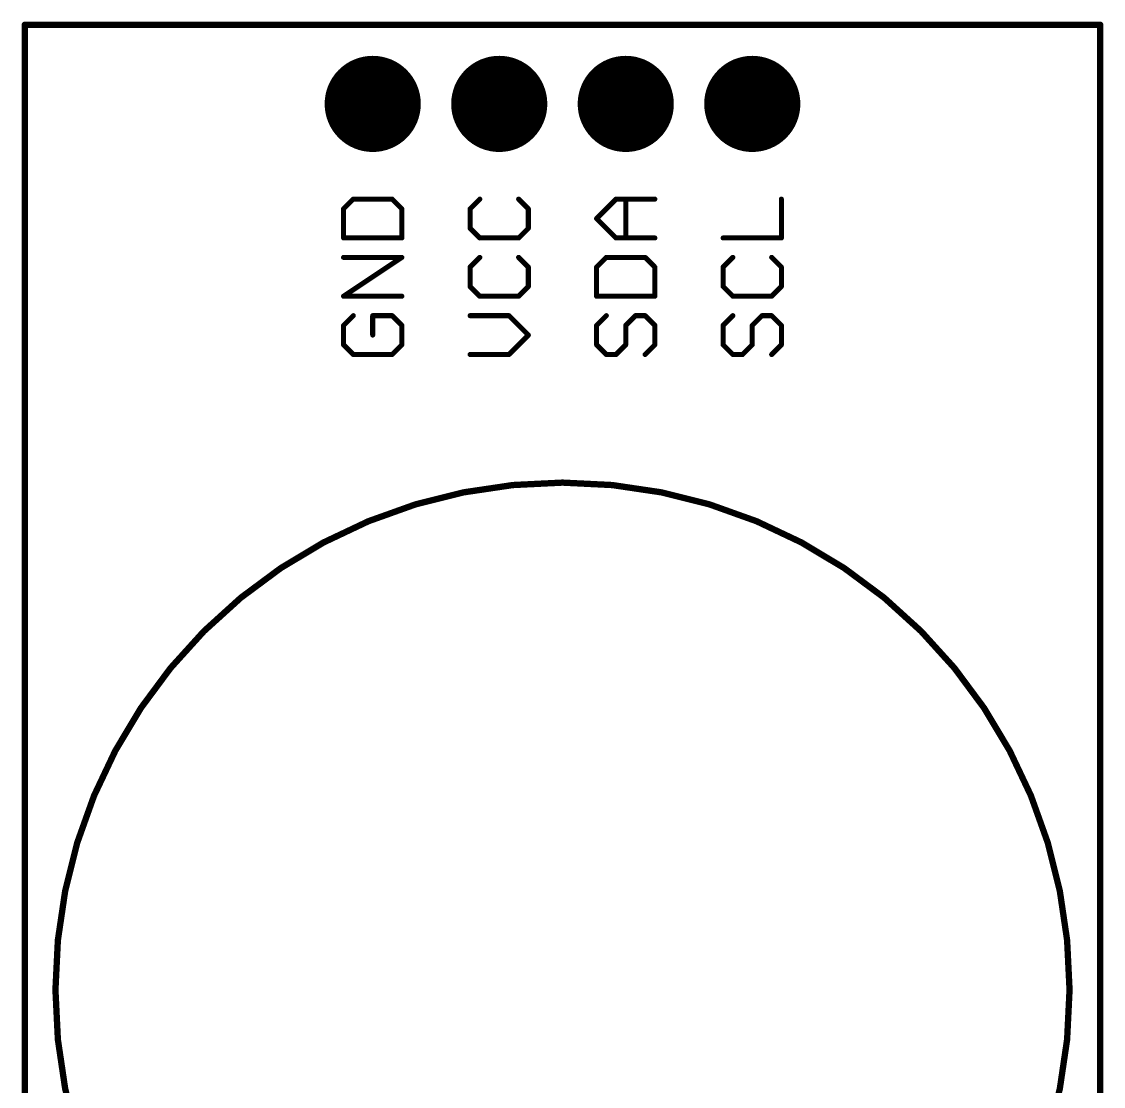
# Model space of a CAD drawing. Extents: x 1 to 130, y -4 to 46.
# Drawn here: x 71.06 to 92.77, y 22.51 to 43.88 of the extents above; entities that cross this region are included whole.
import ezdxf

# ---------------------------------------------------------------- set-up
doc = ezdxf.new("R2010")
doc.units = 0
doc.header["$MEASUREMENT"] = 0
doc.layers.get('0').update_dxf_attribs({"linetype": 'CONTINUOUS'})
for name, color, linetype in [('17', 94, 'CONTINUOUS'), ('21', 250, 'CONTINUOUS'), ('23', 178, 'CONTINUOUS'), ('25', 250, 'CONTINUOUS')]:
    doc.layers.add(name, color=color, linetype=linetype)

# ---------------------------------------------------------------- blocks, each defined once
blk = doc.blocks.new('ROUNDP')
at = {"const_width": 0.5}
blk.add_lwpolyline([(0, -0.25, 1), (0, 0.25, 1), (0, -0.25)], format="xyb", dxfattribs=at)

msp = doc.modelspace()

# ---------------------------------------------------------------- linework, layer by layer
at = {"layer": '21'}
for points, const_width in [([(71.12, 43.8468, 1), (71.12, 43.7833)], 0.0635), ([(71.1518, 43.815, 1), (71.0883, 43.815)], 0.0635), ([(92.7418, 43.815, 1), (92.6783, 43.815)], 0.0635), ([(92.71, 43.7833, 1), (92.71, 43.8468)], 0.0635), ([(81.915, 14.2677, 1), (81.915, 34.6273, 1), (81.915, 14.2677)], 0.127)]:
    msp.add_lwpolyline(points, format="xyb", dxfattribs=dict(at, const_width=const_width))
at = {"layer": '21', "const_width": 0.127}
for points in [[(71.12, 43.815), (92.71, 43.815)], [(71.12, 5.3975), (71.12, 43.815)], [(92.71, 43.815), (92.71, 5.3975)]]:
    msp.add_lwpolyline(points, dxfattribs=at)
at = {"layer": '23'}
msp.add_point((71.12, 43.815), dxfattribs=at)
at = {"layer": '25', "const_width": 0.1016}
for points in [[(77.7147, 40.3167), (77.5198, 40.1218)], [(78.4943, 40.3167), (77.7147, 40.3167)], [(78.6892, 40.1218), (78.4943, 40.3167)], [(80.2547, 40.3167), (80.0598, 40.1218)], [(81.2292, 40.1218), (81.0343, 40.3167)], [(82.5998, 39.9269), (82.9896, 40.3167)], [(82.9896, 40.3167), (83.7692, 40.3167)], [(83.1845, 39.5371), (83.1845, 40.3167)], [(86.3092, 39.5371), (86.3092, 40.3167)], [(77.5198, 40.1218), (77.5198, 39.5371)], [(78.6892, 39.5371), (78.6892, 40.1218)], [(80.0598, 40.1218), (80.0598, 39.732)], [(81.2292, 39.732), (81.2292, 40.1218)], [(82.9896, 39.5371), (82.5998, 39.9269)], [(80.0598, 39.732), (80.2547, 39.5371)], [(81.0343, 39.5371), (81.2292, 39.732)], [(77.5198, 39.5371), (78.6892, 39.5371)], [(80.2547, 39.5371), (81.0343, 39.5371)], [(83.7692, 39.5371), (82.9896, 39.5371)], [(85.1398, 39.5371), (86.3092, 39.5371)], [(77.5198, 38.3677), (78.6892, 39.1473)], [(78.6892, 39.1473), (77.5198, 39.1473)], [(80.2547, 39.1473), (80.0598, 38.9524)], [(81.2292, 38.9524), (81.0343, 39.1473)], [(82.7947, 39.1473), (82.5998, 38.9524)], [(83.5743, 39.1473), (82.7947, 39.1473)], [(83.7692, 38.9524), (83.5743, 39.1473)], [(85.3347, 39.1473), (85.1398, 38.9524)], [(86.3092, 38.9524), (86.1143, 39.1473)], [(80.0598, 38.9524), (80.0598, 38.5626)], [(81.2292, 38.5626), (81.2292, 38.9524)], [(82.5998, 38.9524), (82.5998, 38.3677)], [(83.7692, 38.3677), (83.7692, 38.9524)], [(85.1398, 38.9524), (85.1398, 38.5626)], [(86.3092, 38.5626), (86.3092, 38.9524)], [(80.0598, 38.5626), (80.2547, 38.3677)], [(81.0343, 38.3677), (81.2292, 38.5626)], [(85.1398, 38.5626), (85.3347, 38.3677)], [(86.1143, 38.3677), (86.3092, 38.5626)], [(78.6892, 38.3677), (77.5198, 38.3677)], [(80.2547, 38.3677), (81.0343, 38.3677)], [(82.5998, 38.3677), (83.7692, 38.3677)], [(85.3347, 38.3677), (86.1143, 38.3677)], [(77.7147, 37.9779), (77.5198, 37.783)], [(78.4943, 37.9779), (78.1045, 37.9779)], [(78.1045, 37.9779), (78.1045, 37.5881)], [(78.6892, 37.783), (78.4943, 37.9779)], [(80.8394, 37.9779), (80.0598, 37.9779)], [(81.2292, 37.5881), (80.8394, 37.9779)], [(82.7947, 37.9779), (82.5998, 37.783)], [(83.1845, 37.783), (83.3794, 37.9779)], [(83.3794, 37.9779), (83.5743, 37.9779)], [(83.5743, 37.9779), (83.7692, 37.783)], [(85.3347, 37.9779), (85.1398, 37.783)], [(85.7245, 37.783), (85.9194, 37.9779)], [(85.9194, 37.9779), (86.1143, 37.9779)], [(86.1143, 37.9779), (86.3092, 37.783)], [(77.5198, 37.783), (77.5198, 37.3932)], [(78.6892, 37.3932), (78.6892, 37.783)], [(82.5998, 37.783), (82.5998, 37.3932)], [(83.1845, 37.3932), (83.1845, 37.783)], [(83.7692, 37.783), (83.7692, 37.3932)], [(85.1398, 37.783), (85.1398, 37.3932)], [(85.7245, 37.3932), (85.7245, 37.783)], [(86.3092, 37.783), (86.3092, 37.3932)], [(80.8394, 37.1983), (81.2292, 37.5881)], [(77.5198, 37.3932), (77.7147, 37.1983)], [(78.4943, 37.1983), (78.6892, 37.3932)], [(82.5998, 37.3932), (82.7947, 37.1983)], [(82.9896, 37.1983), (83.1845, 37.3932)], [(83.7692, 37.3932), (83.5743, 37.1983)], [(85.1398, 37.3932), (85.3347, 37.1983)], [(85.5296, 37.1983), (85.7245, 37.3932)], [(86.3092, 37.3932), (86.1143, 37.1983)], [(77.7147, 37.1983), (78.4943, 37.1983)], [(80.0598, 37.1983), (80.8394, 37.1983)], [(82.7947, 37.1983), (82.9896, 37.1983)], [(85.3347, 37.1983), (85.5296, 37.1983)]]:
    msp.add_lwpolyline(points, dxfattribs=at)
at = {"layer": '25', "const_width": 0.0508}
for points in [[(77.7147, 40.3421, 1), (77.7147, 40.2913)], [(77.7327, 40.2987, 1), (77.6967, 40.3347)], [(78.5123, 40.3347, 1), (78.4763, 40.2987)], [(78.4943, 40.2913, 1), (78.4943, 40.3421)], [(80.2727, 40.2987, 1), (80.2367, 40.3347)], [(81.0523, 40.3347, 1), (81.0163, 40.2987)], [(82.9896, 40.3421, 1), (82.9896, 40.2913)], [(83.0076, 40.2987, 1), (82.9716, 40.3347)], [(83.2099, 40.3167, 1), (83.1591, 40.3167)], [(83.7692, 40.2913, 1), (83.7692, 40.3421)], [(86.3346, 40.3167, 1), (86.2838, 40.3167)], [(77.5018, 40.1398, 1), (77.5378, 40.1038)], [(77.5452, 40.1218, 1), (77.4944, 40.1218)], [(78.7146, 40.1218, 1), (78.6638, 40.1218)], [(78.6712, 40.1038, 1), (78.7072, 40.1398)], [(80.0418, 40.1398, 1), (80.0778, 40.1038)], [(80.0852, 40.1218, 1), (80.0344, 40.1218)], [(81.2546, 40.1218, 1), (81.2038, 40.1218)], [(81.2112, 40.1038, 1), (81.2472, 40.1398)], [(82.6178, 39.9449, 1), (82.5818, 39.9089)], [(82.5818, 39.9449, 1), (82.6178, 39.9089)], [(80.0778, 39.75, 1), (80.0418, 39.714)], [(80.0344, 39.732, 1), (80.0852, 39.732)], [(81.2038, 39.732, 1), (81.2546, 39.732)], [(81.2472, 39.714, 1), (81.2112, 39.75)], [(77.5198, 39.5625, 1), (77.5198, 39.5117)], [(77.4944, 39.5371, 1), (77.5452, 39.5371)], [(78.6638, 39.5371, 1), (78.7146, 39.5371)], [(78.6892, 39.5117, 1), (78.6892, 39.5625)], [(80.2547, 39.5625, 1), (80.2547, 39.5117)], [(80.2367, 39.5191, 1), (80.2727, 39.5551)], [(81.0163, 39.5551, 1), (81.0523, 39.5191)], [(81.0343, 39.5117, 1), (81.0343, 39.5625)], [(82.9896, 39.5625, 1), (82.9896, 39.5117)], [(82.9716, 39.5191, 1), (83.0076, 39.5551)], [(83.1591, 39.5371, 1), (83.2099, 39.5371)], [(83.7692, 39.5117, 1), (83.7692, 39.5625)], [(85.1398, 39.5625, 1), (85.1398, 39.5117)], [(86.2838, 39.5371, 1), (86.3346, 39.5371)], [(86.3092, 39.5117, 1), (86.3092, 39.5625)], [(77.5198, 39.1727, 1), (77.5198, 39.1219)], [(78.7033, 39.1262, 1), (78.6751, 39.1684)], [(78.6892, 39.1219, 1), (78.6892, 39.1727)], [(80.2727, 39.1293, 1), (80.2367, 39.1653)], [(81.0523, 39.1653, 1), (81.0163, 39.1293)], [(82.7947, 39.1727, 1), (82.7947, 39.1219)], [(82.8127, 39.1293, 1), (82.7767, 39.1653)], [(83.5923, 39.1653, 1), (83.5563, 39.1293)], [(83.5743, 39.1219, 1), (83.5743, 39.1727)], [(85.3527, 39.1293, 1), (85.3167, 39.1653)], [(86.1323, 39.1653, 1), (86.0963, 39.1293)], [(80.0418, 38.9704, 1), (80.0778, 38.9344)], [(80.0852, 38.9524, 1), (80.0344, 38.9524)], [(81.2546, 38.9524, 1), (81.2038, 38.9524)], [(81.2112, 38.9344, 1), (81.2472, 38.9704)], [(82.5818, 38.9704, 1), (82.6178, 38.9344)], [(82.6252, 38.9524, 1), (82.5744, 38.9524)], [(83.7946, 38.9524, 1), (83.7438, 38.9524)], [(83.7512, 38.9344, 1), (83.7872, 38.9704)], [(85.1218, 38.9704, 1), (85.1578, 38.9344)], [(85.1652, 38.9524, 1), (85.1144, 38.9524)], [(86.3346, 38.9524, 1), (86.2838, 38.9524)], [(86.2912, 38.9344, 1), (86.3272, 38.9704)], [(80.0778, 38.5806, 1), (80.0418, 38.5446)], [(80.0344, 38.5626, 1), (80.0852, 38.5626)], [(81.2038, 38.5626, 1), (81.2546, 38.5626)], [(81.2472, 38.5446, 1), (81.2112, 38.5806)], [(85.1578, 38.5806, 1), (85.1218, 38.5446)], [(85.1144, 38.5626, 1), (85.1652, 38.5626)], [(86.2838, 38.5626, 1), (86.3346, 38.5626)], [(86.3272, 38.5446, 1), (86.2912, 38.5806)], [(77.5198, 38.3931, 1), (77.5198, 38.3423)], [(77.5057, 38.3888, 1), (77.5339, 38.3466)], [(78.6892, 38.3423, 1), (78.6892, 38.3931)], [(80.2547, 38.3931, 1), (80.2547, 38.3423)], [(80.2367, 38.3497, 1), (80.2727, 38.3857)], [(81.0163, 38.3857, 1), (81.0523, 38.3497)], [(81.0343, 38.3423, 1), (81.0343, 38.3931)], [(82.5998, 38.3931, 1), (82.5998, 38.3423)], [(82.5744, 38.3677, 1), (82.6252, 38.3677)], [(83.7438, 38.3677, 1), (83.7946, 38.3677)], [(83.7692, 38.3423, 1), (83.7692, 38.3931)], [(85.3347, 38.3931, 1), (85.3347, 38.3423)], [(85.3167, 38.3497, 1), (85.3527, 38.3857)], [(86.0963, 38.3857, 1), (86.1323, 38.3497)], [(86.1143, 38.3423, 1), (86.1143, 38.3931)], [(77.7327, 37.9599, 1), (77.6967, 37.9959)], [(78.1045, 38.0033, 1), (78.1045, 37.9525)], [(78.1299, 37.9779, 1), (78.0791, 37.9779)], [(78.5123, 37.9959, 1), (78.4763, 37.9599)], [(78.4943, 37.9525, 1), (78.4943, 38.0033)], [(80.0598, 38.0033, 1), (80.0598, 37.9525)], [(80.8574, 37.9959, 1), (80.8214, 37.9599)], [(80.8394, 37.9525, 1), (80.8394, 38.0033)], [(82.8127, 37.9599, 1), (82.7767, 37.9959)], [(83.3794, 38.0033, 1), (83.3794, 37.9525)], [(83.3974, 37.9599, 1), (83.3614, 37.9959)], [(83.5923, 37.9959, 1), (83.5563, 37.9599)], [(83.5743, 37.9525, 1), (83.5743, 38.0033)], [(85.3527, 37.9599, 1), (85.3167, 37.9959)], [(85.9194, 38.0033, 1), (85.9194, 37.9525)], [(85.9374, 37.9599, 1), (85.9014, 37.9959)], [(86.1323, 37.9959, 1), (86.0963, 37.9599)], [(86.1143, 37.9525, 1), (86.1143, 38.0033)], [(77.5018, 37.801, 1), (77.5378, 37.765)], [(77.5452, 37.783, 1), (77.4944, 37.783)], [(78.7146, 37.783, 1), (78.6638, 37.783)], [(78.6712, 37.765, 1), (78.7072, 37.801)], [(82.5818, 37.801, 1), (82.6178, 37.765)], [(82.6252, 37.783, 1), (82.5744, 37.783)], [(83.1665, 37.801, 1), (83.2025, 37.765)], [(83.2099, 37.783, 1), (83.1591, 37.783)], [(83.7946, 37.783, 1), (83.7438, 37.783)], [(83.7512, 37.765, 1), (83.7872, 37.801)], [(85.1218, 37.801, 1), (85.1578, 37.765)], [(85.1652, 37.783, 1), (85.1144, 37.783)], [(85.7065, 37.801, 1), (85.7425, 37.765)], [(85.7499, 37.783, 1), (85.6991, 37.783)], [(86.3346, 37.783, 1), (86.2838, 37.783)], [(86.2912, 37.765, 1), (86.3272, 37.801)], [(78.0791, 37.5881, 1), (78.1299, 37.5881)], [(81.2472, 37.5701, 1), (81.2112, 37.6061)], [(81.2112, 37.5701, 1), (81.2472, 37.6061)], [(77.5378, 37.4112, 1), (77.5018, 37.3752)], [(77.4944, 37.3932, 1), (77.5452, 37.3932)], [(78.6638, 37.3932, 1), (78.7146, 37.3932)], [(78.7072, 37.3752, 1), (78.6712, 37.4112)], [(82.6178, 37.4112, 1), (82.5818, 37.3752)], [(82.5744, 37.3932, 1), (82.6252, 37.3932)], [(83.1591, 37.3932, 1), (83.2099, 37.3932)], [(83.2025, 37.3752, 1), (83.1665, 37.4112)], [(83.7438, 37.3932, 1), (83.7946, 37.3932)], [(83.7872, 37.3752, 1), (83.7512, 37.4112)], [(85.1578, 37.4112, 1), (85.1218, 37.3752)], [(85.1144, 37.3932, 1), (85.1652, 37.3932)], [(85.6991, 37.3932, 1), (85.7499, 37.3932)], [(85.7425, 37.3752, 1), (85.7065, 37.4112)], [(86.2838, 37.3932, 1), (86.3346, 37.3932)], [(86.3272, 37.3752, 1), (86.2912, 37.4112)], [(77.7147, 37.2237, 1), (77.7147, 37.1729)], [(77.6967, 37.1803, 1), (77.7327, 37.2163)], [(78.4763, 37.2163, 1), (78.5123, 37.1803)], [(78.4943, 37.1729, 1), (78.4943, 37.2237)], [(80.0598, 37.2237, 1), (80.0598, 37.1729)], [(80.8214, 37.2163, 1), (80.8574, 37.1803)], [(80.8394, 37.1729, 1), (80.8394, 37.2237)], [(82.7947, 37.2237, 1), (82.7947, 37.1729)], [(82.7767, 37.1803, 1), (82.8127, 37.2163)], [(82.9716, 37.2163, 1), (83.0076, 37.1803)], [(82.9896, 37.1729, 1), (82.9896, 37.2237)], [(83.5563, 37.2163, 1), (83.5923, 37.1803)], [(85.3347, 37.2237, 1), (85.3347, 37.1729)], [(85.3167, 37.1803, 1), (85.3527, 37.2163)], [(85.5116, 37.2163, 1), (85.5476, 37.1803)], [(85.5296, 37.1729, 1), (85.5296, 37.2237)], [(86.0963, 37.2163, 1), (86.1323, 37.1803)]]:
    msp.add_lwpolyline(points, format="xyb", dxfattribs=at)

# ---------------------------------------------------------------- block references
at = {"layer": '17', "xscale": 1.9304, "yscale": 1.9304}
for p in [(78.105, 42.2275), (78.105, 42.2275), (80.645, 42.2275), (80.645, 42.2275), (83.185, 42.2275), (83.185, 42.2275), (85.725, 42.2275), (85.725, 42.2275)]:
    msp.add_blockref('ROUNDP', p, dxfattribs=at)

doc.saveas('drawing.dxf')
